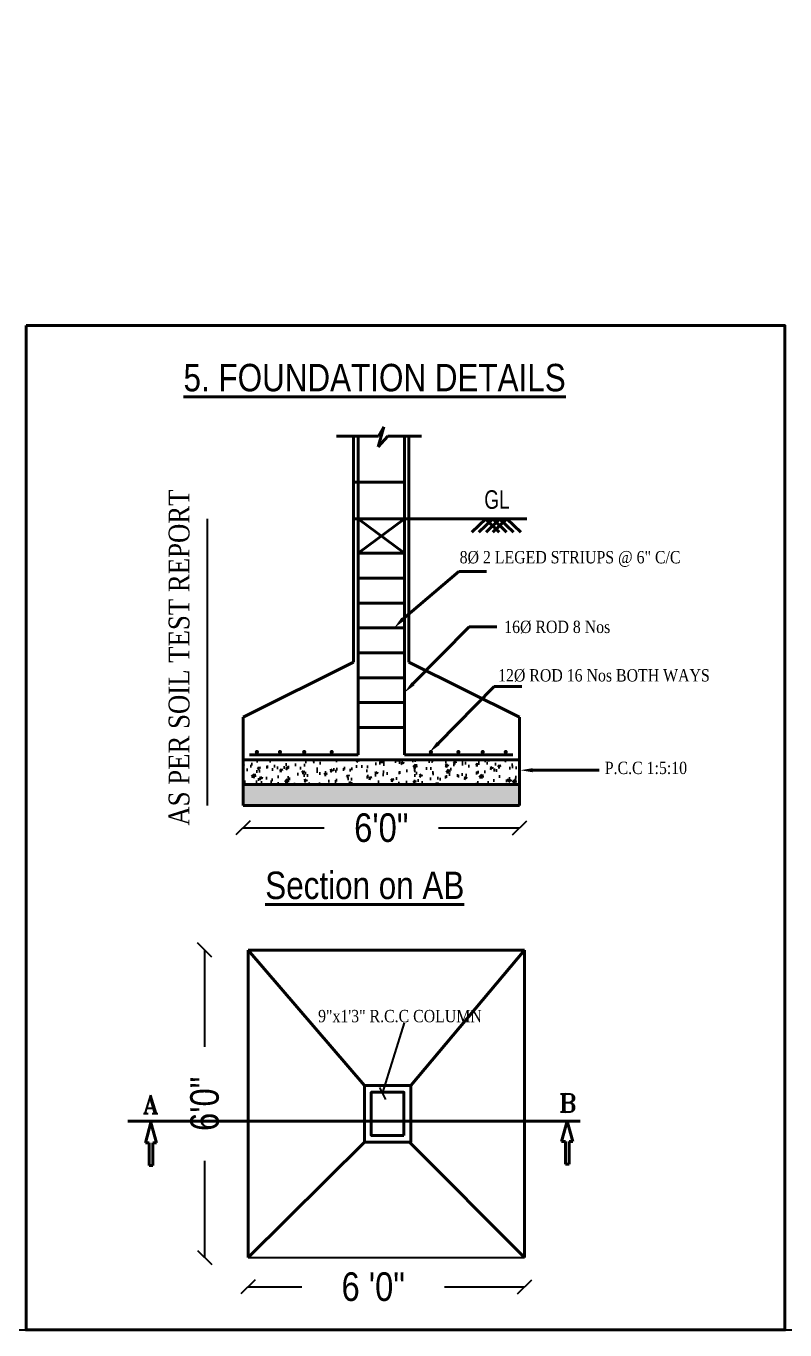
# Model space of a CAD drawing. Header units: metres. Extents: x 3660 to 3928, y -2018 to -1928.
# Drawn here: x 3730.66 to 3738.66, y -2005.34 to -1991.59 of the extents above; entities that cross this region are included whole.
import ezdxf
from ezdxf.lldxf.tags import DXFTag

# ---------------------------------------------------------------- set-up
doc = ezdxf.new("R2010")
doc.units = ezdxf.units.M
doc.header["$LTSCALE"] = 2
doc.styles.add('t1', font='times.ttf')
doc.styles.add('t12', font='ARIALN.TTF')
doc.styles.add('t19', font='times.ttf')
doc.styles.add('t21', font='romant.shx')
doc.styles.add('t4', font='swisscl.ttf')
tags = doc.linetypes.add('CENTER', pattern=[2999.45, 1874.7, -374.9, 374.95, -374.9]).pattern_tags.tags
tags[10:11] = [DXFTag(74, 4), DXFTag(75, 0), DXFTag(340, '0'), DXFTag(46, 1.0), DXFTag(50, 0.0), DXFTag(44, 0.0), DXFTag(45, 0.0)]
tags[8:9] = [DXFTag(74, 4), DXFTag(75, 0), DXFTag(340, '0'), DXFTag(46, 1.0), DXFTag(50, 0.0), DXFTag(44, 0.0), DXFTag(45, 0.0)]
tags[6:7] = [DXFTag(74, 4), DXFTag(75, 0), DXFTag(340, '0'), DXFTag(46, 1.0), DXFTag(50, 0.0), DXFTag(44, 0.0), DXFTag(45, 0.0)]
tags[4:5] = [DXFTag(74, 4), DXFTag(75, 0), DXFTag(340, '0'), DXFTag(46, 1.0), DXFTag(50, 0.0), DXFTag(44, 0.0), DXFTag(45, 0.0)]
doc.dimstyles.new('d4', dxfattribs={"dimscale": 0, "dimtxt": 9, "dimasz": 4.5, "dimexe": 0.18, "dimexo": 0.0625, "dimgap": 2, "dimtad": 0, "dimlfac": 0.0254, "dimzin": 4, "dimdsep": 46, "dimtxsty": 't12', "dimblk1": 'OBLIQUE', "dimblk2": 'OBLIQUE', "dimsah": 1, "dimcen": 0.09, "dimse1": 1, "dimse2": 1, "dimadec": 0, "dimazin": 0, "dimtfac": 1, "dimtmove": 0, "dimatfit": 3, "dimldrblk": 'OBLIQUE', "dimfxl": 0, "dimtolj": 1, "dimtzin": 0, "dimarcsym": 0})
doc.dimstyles.new('d7', dxfattribs={"dimtxt": 15, "dimasz": 3, "dimexe": 0.18, "dimexo": 0.0625, "dimgap": 2, "dimtad": 0, "dimlfac": 0.0254, "dimzin": 12, "dimdsep": 46, "dimtxsty": 't1', "dimblk": 'OBLIQUE', "dimcen": 0.09, "dimse1": 1, "dimse2": 1, "dimclrd": 6, "dimclrt": 3, "dimadec": 0, "dimazin": 3, "dimtfac": 0.5, "dimtix": 1, "dimtofl": 0, "dimtmove": 1, "dimatfit": 0, "dimldrblk": 'OBLIQUE', "dimfxl": 0, "dimtolj": 1, "dimtzin": 0, "dimarcsym": 0})

# ---------------------------------------------------------------- blocks, each defined once
blk = doc.blocks.new('_Oblique')
at = {"color": 0, "linetype": 'ByBlock', "lineweight": -2}
blk.add_line((-0.5, -0.5), (0.5, 0.5), dxfattribs=at)
blk = doc.blocks.new('GDFGDF')
at = {"lineweight": 40}
h = blk.add_hatch(dxfattribs=at)
h.set_pattern_fill('AR-CONC', color=0, scale=0.977395, style=0)
h.set_pattern_definition([(50, (284916.614, 36588.237), (7.01046, -0.613336), [0.73305, -8.063505]), (355, (284916.614, 36588.237), (-1.35615, 7.351885), [0.58644, -6.450804]), (100.4514, (284917.198, 36588.186), (5.65432, 6.738545), [0.62299, -6.852925]), (46.1842, (284916.614, 36590.192), (10.43116, -1.61777), [1.09957, -12.09526]), (96.6356, (284917.483, 36590.057), (9.13534, 9.52098), [0.93449, -10.27939]), (351.1842, (284916.614, 36590.192), (9.13534, 9.52098), [0.87966, -9.6762]), (21, (284917.5913, 36589.703), (5.83414, -3.935175), [0.73305, -8.063505]), (326, (284917.591, 36589.703), (2.37815, 7.08758), [0.58644, -6.450804]), (71.4514, (284918.0775, 36589.375), (8.21229, 3.152396), [0.62299, -6.852925]), (37.5, (284916.614, 36588.237), (0.11885, 3.253687), [0, -6.372613, 0, -6.548544, 0, -6.47524]), (7.5, (284916.614, 36588.237), (2.571227, 3.854959), [0, -3.733647, 0, -6.226004, 0, -2.467921]), (327.5, (284914.4344, 36588.237), (5.217552, -0.22045), [0, -2.443486, 0, -7.623678, 0, -10.116034]), (317.5, (284913.457, 36588.237), (5.70003, 0.97842), [0, -3.176532, 0, -5.062904, 0, -7.18385])])
h.paths.add_polyline_path([(285491.322, 36737.479), (285491.322, 36745.321), (285404.194, 36745.321), (285404.194, 36737.479)])
h = blk.add_hatch(dxfattribs=at)
h.set_pattern_fill('AR-SAND', color=0, scale=0.9, style=0)
h.set_pattern_definition([(37.5, (260151.4661, 29766.9877), (-0.05669402, 1.73414139), [0, -1.368, 0, -1.53, 0, -1.4625]), (7.5, (260151.4661, 29766.9877), (1.59279903, 2.53993146), [0, -0.738, 0, -1.233, 0, -0.4725]), (327.5, (260150.3591, 29766.9877), (2.802727676, 0.00509315), [0, -0.45, 0, -1.62, 0, -2.115]), (317.5, (260150.3591, 29766.9877), (2.70551394, 0.789908), [0, -0.225, 0, -1.062, 0, -1.215])])
h.paths.add_polyline_path([(285404.194, 36730.88), (285491.322, 36730.88), (285491.322, 36737.479), (285404.194, 36737.479)])
at = {"color": 0, "lineweight": 40}
for p, q in [((285448.55, 36850.224), (285446.807, 36843.9)), ((285446.899, 36847.291), (285448.55, 36850.224)), ((285433.683, 36847.291), (285446.899, 36847.291)), ((285439.045, 36847.383), (285439.045, 36776.106)), ((285440.498, 36847.383), (285440.498, 36746.816)), ((285446.807, 36843.9), (285449.835, 36847.291)), ((285449.835, 36847.291), (285460.402, 36847.291)), ((285455.019, 36847.383), (285455.019, 36746.816)), ((285456.471, 36816.765), (285456.471, 36847.383)), ((285455.019, 36832.739), (285439.045, 36832.739)), ((285493.636, 36821.196), (285439.045, 36821.196)), ((285440.498, 36821.196), (285455.019, 36810.376)), ((285440.498, 36810.376), (285455.019, 36821.196)), ((285480.68, 36821.196), (285476.305, 36817.041)), ((285482.855, 36821.196), (285478.48, 36817.041)), ((285480.559, 36821.196), (285484.935, 36817.041)), ((285485.151, 36821.196), (285480.776, 36817.041)), ((285482.855, 36821.196), (285487.23, 36817.041)), ((285487.326, 36821.196), (285482.951, 36817.041)), ((285485.03, 36821.196), (285489.405, 36817.041)), ((285487.326, 36821.196), (285491.701, 36817.041)), ((285456.471, 36816.765), (285456.471, 36776.106)), ((285455.019, 36810.376), (285440.498, 36810.376)), ((285454.555, 36789.623), (285472.215, 36804.649)), ((285472.215, 36804.649), (285480.943, 36804.649)), ((285455.019, 36802.535), (285440.498, 36802.535)), ((285455.019, 36794.693), (285440.498, 36794.693)), ((285455.019, 36786.852), (285440.498, 36786.852)), ((285457.745, 36769.223), (285475.405, 36787.177)), ((285475.405, 36787.177), (285484.133, 36787.177)), ((285404.194, 36758.68), (285439.045, 36776.106)), ((285455.019, 36779.01), (285440.498, 36779.01)), ((285456.471, 36776.106), (285491.322, 36758.68)), ((285455.019, 36771.169), (285440.498, 36771.169)), ((285465.675, 36750.441), (285483.335, 36768.395)), ((285483.335, 36768.395), (285492.063, 36768.395)), ((285455.019, 36763.327), (285440.498, 36763.327)), ((285404.194, 36758.68), (285404.194, 36730.88)), ((285455.019, 36755.486), (285440.498, 36755.486)), ((285491.322, 36730.88), (285491.322, 36758.68)), ((285491.322, 36745.321), (285404.194, 36745.321)), ((285440.498, 36746.816), (285406.242, 36746.816)), ((285489.203, 36746.816), (285455.019, 36746.816)), ((285495.491, 36742.016), (285516.422, 36742.016)), ((285491.322, 36737.479), (285404.194, 36737.479)), ((285491.322, 36730.88), (285404.194, 36730.88)), ((285442.451, 36642.711), (285405.775, 36685.333)), ((285405.775, 36685.333), (285492.903, 36685.333)), ((285405.775, 36685.333), (285405.775, 36588.485)), ((285457.064, 36642.711), (285492.903, 36685.333)), ((285492.903, 36588.485), (285492.903, 36685.333)), ((285375.175, 36631.062), (285373.425, 36624.647)), ((285375.175, 36631.062), (285376.924, 36624.647)), ((285506.331, 36631.467), (285504.582, 36625.052)), ((285506.331, 36631.467), (285508.081, 36625.052)), ((285373.425, 36624.647), (285374.591, 36624.647)), ((285374.591, 36624.647), (285374.591, 36617.454)), ((285376.924, 36624.647), (285375.758, 36624.647)), ((285375.758, 36624.647), (285375.758, 36617.454)), ((285442.451, 36624.788), (285405.775, 36588.485)), ((285442.078, 36624.788), (285456.599, 36624.788)), ((285456.599, 36624.788), (285492.903, 36588.485)), ((285504.582, 36625.052), (285505.748, 36625.052)), ((285505.748, 36625.052), (285505.748, 36617.859)), ((285508.081, 36625.052), (285506.914, 36625.052)), ((285506.914, 36625.052), (285506.914, 36617.859)), ((285374.591, 36617.454), (285375.758, 36617.454)), ((285505.748, 36617.859), (285506.914, 36617.859))]:
    blk.add_line(p, q, dxfattribs=at)
at = {"color": 1}
for p, q in [((285392.944, 36821.196), (285392.944, 36730.88)), ((285405.775, 36588.485), (285492.903, 36588.485))]:
    blk.add_line(p, q, dxfattribs=at)
at = {"color": 0, "linetype": 'CENTER', "lineweight": 40}
blk.add_line((285367.885, 36631.467), (285510.429, 36631.467), dxfattribs=at)
at = {"color": 0, "linetype": 'ByBlock', "lineweight": 40}
blk.add_lwpolyline([(285335.837, 36882.113), (285574.929, 36882.113), (285574.929, 36565.666), (285335.837, 36565.666)], close=True, dxfattribs=at)
at = {"color": 0, "lineweight": 40, "const_width": 0.648}
for points in [[(285408.223, 36747.747, 1), (285408.871, 36747.747, 1)], [(285415.483, 36747.747, 1), (285416.131, 36747.747, 1)], [(285423.14, 36747.747, 1), (285423.788, 36747.747, 1)], [(285431.818, 36747.747, 1), (285432.466, 36747.747, 1)], [(285463.698, 36747.747, -1), (285463.05, 36747.747, -1)], [(285472.376, 36747.747, -1), (285471.728, 36747.747, -1)], [(285480.034, 36747.747, -1), (285479.386, 36747.747, -1)], [(285487.294, 36747.747, -1), (285486.646, 36747.747, -1)]]:
    blk.add_lwpolyline(points, format="xyb", close=True, dxfattribs=at)
at = {"color": 0, "lineweight": 40}
for points in [[(285457.064, 36624.788), (285442.451, 36624.788), (285442.451, 36642.711), (285457.064, 36642.711)], [(285454.904, 36626.948), (285444.611, 36626.948), (285444.611, 36640.551), (285454.904, 36640.551)]]:
    blk.add_lwpolyline(points, close=True, dxfattribs=at)
for points in [[(285455.017, 36789.169), (285454.093, 36790.078), (285451.829, 36786.852)], [(285458.207, 36768.768), (285457.283, 36769.677), (285455.019, 36766.451)], [(285466.137, 36749.986), (285465.213, 36750.895), (285462.948, 36747.669)], [(285495.491, 36741.368), (285495.491, 36742.664), (285491.603, 36742.016)]]:
    blk.add_solid(points, dxfattribs=at)
for s, height, style, p in [('%%U5. FOUNDATION DETAILS', 8.64, 't12', (285385.443, 36861.405)), ('GL', 5.832, 't4', (285480.203, 36824.385)), ('%%uSection on AB', 8.64, 't12', (285411.192, 36701.426)), ('A', 5.832, 't21', (285372.586, 36633.85)), ('B', 5.832, 't21', (285503.742, 36634.255))]:
    blk.add_text(s, height=height, dxfattribs=dict(at, style=style)).set_placement(p)
at = {"color": 0, "lineweight": 40, "style": 't19', "width": 0.85}
blk.add_text('AS PER SOIL TEST REPORT', height=6.57072, rotation=90, dxfattribs=at).set_placement((285387.308, 36724.546))
for s, p in [('8%%c 2 LEGED STRIUPS @ 6" C/C', (285472.439, 36807.189)), ('16%%c ROD 8 Nos', (285486.479, 36785.244)), ('12%%c ROD 16 Nos BOTH WAYS', (285484.555, 36769.972)), ('P.C.C 1:5:10', (285518.169, 36740.809)), ('9"x1\'3" R.C.C COLUMN', (285427.849, 36662.608))]:
    blk.add_text(s, height=3.888, dxfattribs=at).set_placement(p)
at = {"color": 0, "lineweight": 40}
blk.add_linear_dim(base=(285491.322, 36723.863), p1=(285404.194, 36740.624), p2=(285491.322, 36740.624), text='6\'0"', dimstyle='d4', override={"dimscale": 1}, dxfattribs=at).render()
blk.add_linear_dim(base=(285392.113, 36685.333), p1=(285405.775, 36588.485), p2=(285405.775, 36685.333), angle=90, text='6\'0"', dimstyle='d4', override={"dimscale": 1}, dxfattribs=at).render()
blk.add_linear_dim(base=(285492.903, 36579.239), p1=(285405.775, 36588.485), p2=(285492.903, 36588.485), location=(285445.208, 36579.239), text='6 \'0"', dimstyle='d4', override={"dimscale": 1}, dxfattribs=at).render()
blk.add_leader([(285448.132, 36640.173), (285455.091, 36662.451)], dimstyle='d7', dxfattribs=at)

msp = doc.modelspace()

# ---------------------------------------------------------------- linework, layer by layer
at = {"elevation": 0.00174}
msp.add_lwpolyline([(3660.38634, -1934.83478), (3660.38634, -2005.34153), (3750.06687, -2005.34153), (3750.06687, -1934.83478)], close=True, dxfattribs=at)

# ---------------------------------------------------------------- block references
at = {"extrusion": (-2.17778e-08, 6.07358e-05, 1), "xscale": 0.0334663972108507, "yscale": 0.0334663972108507, "zscale": 0.0334663972108507}
msp.add_blockref('GDFGDF', (-5818.5063, -3229.06263, -0.11917), dxfattribs=at)

doc.saveas('drawing.dxf')
